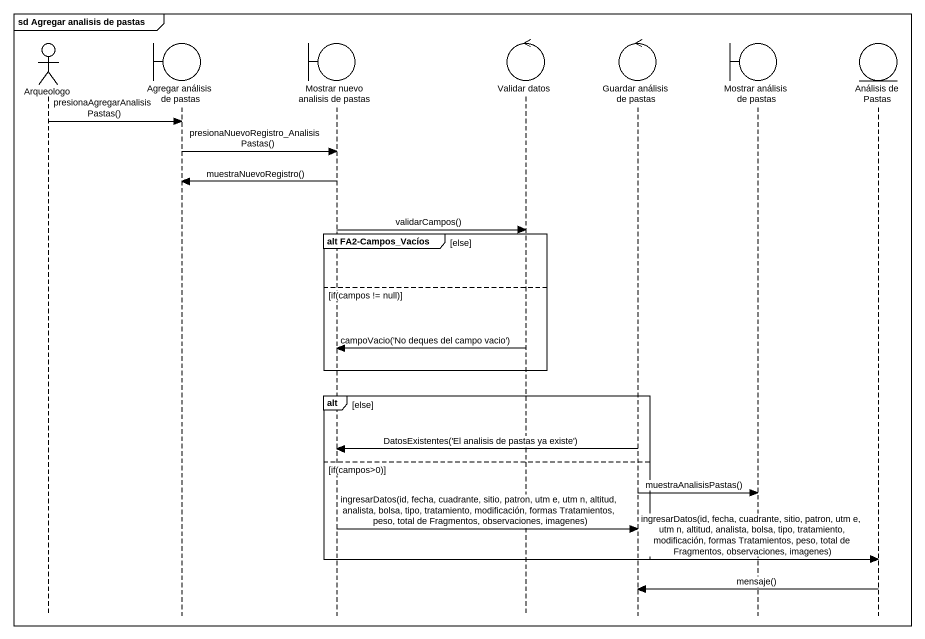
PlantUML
@startuml
mainframe sd Agregar analisis de pastas
hide footbox
actor Arqueologo
boundary "Agregar análisis de pastas" as Agregar_análisis_de_pastas
boundary "Mostrar nuevo analisis de pastas" as Mostrar_nuevo_analisis_de
control "Validar datos" as Validar_datos
control "Guardar análisis de pastas" as Guardar_análisis_de_pastas
boundary "Mostrar análisis de pastas" as Mostrar_análisis_de_pastas
entity "Análisis de Pastas" as Análisis_de_Pastas

Arqueologo -> Agregar_análisis_de_pastas : presionaAgregarAnalisisPastas()
Agregar_análisis_de_pastas -> Mostrar_nuevo_analisis_de : presionaNuevoRegistro_AnalisisPastas()
Mostrar_nuevo_analisis_de -> Agregar_análisis_de_pastas : muestraNuevoRegistro()
Mostrar_nuevo_analisis_de -> Validar_datos : validarCampos()
group alt FA2-Campos_Vacíos [else]
else if(campos != null)
  Validar_datos -> Mostrar_nuevo_analisis_de : campoVacio('No deques del campo vacio')
end
alt else
  Guardar_análisis_de_pastas -> Mostrar_nuevo_analisis_de : DatosExistentes('El analisis de pastas ya existe')
else if(campos>0)
  Guardar_análisis_de_pastas -> Mostrar_análisis_de_pastas : muestraAnalisisPastas()
  Mostrar_nuevo_analisis_de -> Guardar_análisis_de_pastas : ingresarDatos(id, fecha, cuadrante, sitio, patron, utm e, utm n, altitud, analista, bolsa, tipo, tratamiento, modificación, formas Tratamientos, peso, total de Fragmentos, observaciones, imagenes)
  Guardar_análisis_de_pastas -> Análisis_de_Pastas : ingresarDatos(id, fecha, cuadrante, sitio, patron, utm e, utm n, altitud, analista, bolsa, tipo, tratamiento, modificación, formas Tratamientos, peso, total de Fragmentos, observaciones, imagenes)
end
Análisis_de_Pastas -> Guardar_análisis_de_pastas : mensaje()
@enduml
